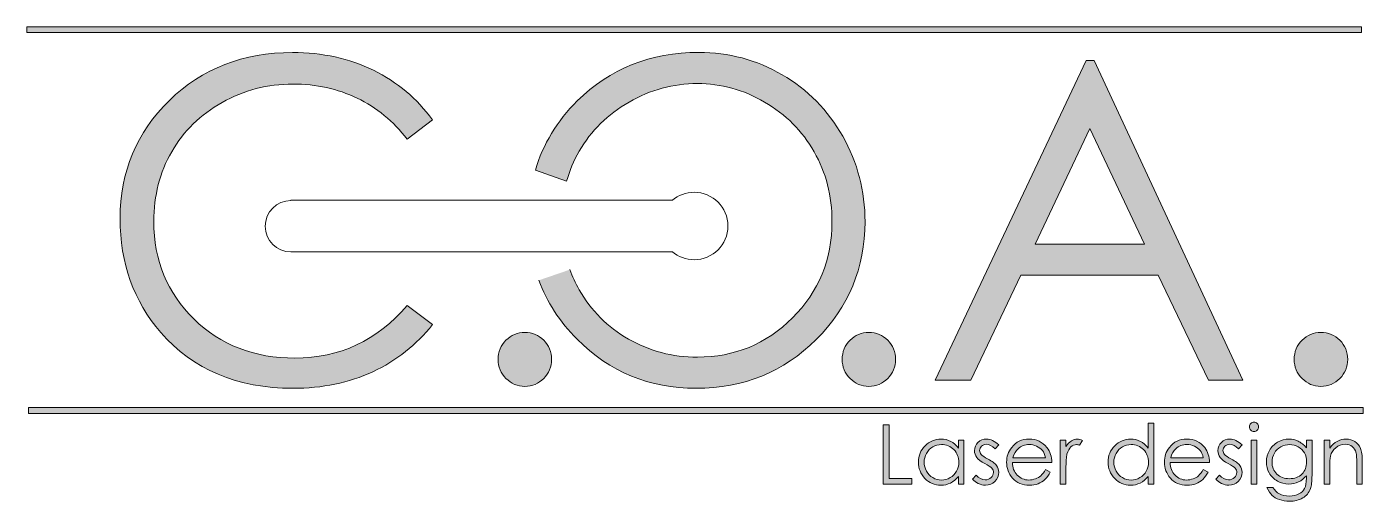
# Model space of a CAD drawing. Header units: inches. Extents: x 2 to 125, y -56 to -13.
import ezdxf

# ---------------------------------------------------------------- set-up
doc = ezdxf.new("R2010")
doc.units = ezdxf.units.IN
doc.header["$MEASUREMENT"] = 0
doc.layers.add('Vrstva 4', color=7, linetype='Continuous')

# ---------------------------------------------------------------- blocks, each defined once
blk = doc.blocks.new('block 3')
at = {"layer": 'Vrstva 4', "true_color": 0xffffff}
h = blk.add_hatch(color=7, dxfattribs=at)
h.dxf.hatch_style = 2
edge = h.paths.add_edge_path()
edge.add_spline(control_points=[(39.77, -21.42), (39.77, -21.42), (37.45, -23.2), (37.45, -23.2), (36.18, -21.54), (34.64, -20.27), (32.85, -19.42), (31.06, -18.56), (29.09, -18.13), (26.95, -18.13), (24.61, -18.13), (22.44, -18.69), (20.44, -19.81), (18.44, -20.94), (16.89, -22.45), (15.8, -24.35), (14.7, -26.24), (14.15, -28.38), (14.15, -30.75), (14.15, -34.33), (15.38, -37.32), (17.83, -39.71), (20.29, -42.11), (23.39, -43.31), (27.13, -43.31), (31.24, -43.31), (34.68, -41.7), (37.45, -38.48), (37.45, -38.48), (39.77, -40.23), (39.77, -40.23), (38.31, -42.1), (36.48, -43.54), (34.29, -44.56), (32.1, -45.58), (29.65, -46.08), (26.95, -46.08), (21.81, -46.08), (17.76, -44.37), (14.79, -40.95), (12.3, -38.06), (11.05, -34.58), (11.05, -30.49), (11.05, -26.19), (12.56, -22.57), (15.58, -19.63), (18.59, -16.7), (22.37, -15.23), (26.91, -15.23), (29.65, -15.23), (32.13, -15.77), (34.34, -16.86), (36.55, -17.94), (38.36, -19.46), (39.77, -21.42)], knot_values=[0, 0, 0, 0, 1, 1, 1, 2, 2, 2, 3, 3, 3, 4, 4, 4, 5, 5, 5, 6, 6, 6, 7, 7, 7, 8, 8, 8, 9, 9, 9, 10, 10, 10, 11, 11, 11, 12, 12, 12, 13, 13, 13, 14, 14, 14, 15, 15, 15, 16, 16, 16, 17, 17, 17, 18, 18, 18, 18], degree=3, periodic=1)
h = blk.add_hatch(color=7, dxfattribs=at)
h.dxf.hatch_style = 2
edge = h.paths.add_edge_path()
edge.add_spline(control_points=[(48.28, -40.95), (48.96, -40.95), (49.53, -41.19), (50.01, -41.67), (50.49, -42.15), (50.73, -42.74), (50.73, -43.43), (50.73, -44.11), (50.49, -44.69), (50.01, -45.18), (49.53, -45.66), (48.96, -45.91), (48.28, -45.91), (47.6, -45.91), (47.02, -45.66), (46.54, -45.18), (46.06, -44.69), (45.82, -44.11), (45.82, -43.43), (45.82, -42.74), (46.06, -42.15), (46.54, -41.67), (47.02, -41.19), (47.6, -40.95), (48.28, -40.95)], knot_values=[0, 0, 0, 0, 1, 1, 1, 2, 2, 2, 3, 3, 3, 4, 4, 4, 5, 5, 5, 6, 6, 6, 7, 7, 7, 8, 8, 8, 8], degree=3, periodic=1)
at = {"layer": 'Vrstva 4', "lineweight": 0}
for points, knots in [([(39.77, -21.42), (39.77, -21.42), (37.45, -23.2), (37.45, -23.2), (36.18, -21.54), (34.64, -20.27), (32.85, -19.42), (31.06, -18.56), (29.09, -18.13), (26.95, -18.13), (24.61, -18.13), (22.44, -18.69), (20.44, -19.81), (18.44, -20.94), (16.89, -22.45), (15.8, -24.35), (14.7, -26.24), (14.15, -28.38), (14.15, -30.75), (14.15, -34.33), (15.38, -37.32), (17.83, -39.71), (20.29, -42.11), (23.39, -43.31), (27.13, -43.31), (31.24, -43.31), (34.68, -41.7), (37.45, -38.48), (37.45, -38.48), (39.77, -40.23), (39.77, -40.23), (38.31, -42.1), (36.48, -43.54), (34.29, -44.56), (32.1, -45.58), (29.65, -46.08), (26.95, -46.08), (21.81, -46.08), (17.76, -44.37), (14.79, -40.95), (12.3, -38.06), (11.05, -34.58), (11.05, -30.49), (11.05, -26.19), (12.56, -22.57), (15.58, -19.63), (18.59, -16.7), (22.37, -15.23), (26.91, -15.23), (29.65, -15.23), (32.13, -15.77), (34.34, -16.86), (36.55, -17.94), (38.36, -19.46), (39.77, -21.42)], [0, 0, 0, 0, 1, 1, 1, 2, 2, 2, 3, 3, 3, 4, 4, 4, 5, 5, 5, 6, 6, 6, 7, 7, 7, 8, 8, 8, 9, 9, 9, 10, 10, 10, 11, 11, 11, 12, 12, 12, 13, 13, 13, 14, 14, 14, 15, 15, 15, 16, 16, 16, 17, 17, 17, 18, 18, 18, 18]), ([(48.28, -40.95), (48.96, -40.95), (49.53, -41.19), (50.01, -41.67), (50.49, -42.15), (50.73, -42.74), (50.73, -43.43), (50.73, -44.11), (50.49, -44.69), (50.01, -45.18), (49.53, -45.66), (48.96, -45.91), (48.28, -45.91), (47.6, -45.91), (47.02, -45.66), (46.54, -45.18), (46.06, -44.69), (45.82, -44.11), (45.82, -43.43), (45.82, -42.74), (46.06, -42.15), (46.54, -41.67), (47.02, -41.19), (47.6, -40.95), (48.28, -40.95)], [0, 0, 0, 0, 1, 1, 1, 2, 2, 2, 3, 3, 3, 4, 4, 4, 5, 5, 5, 6, 6, 6, 7, 7, 7, 8, 8, 8, 8])]:
    blk.add_open_spline(points, degree=3, knots=knots, dxfattribs=at)
blk = doc.blocks.new('block 4')
at = {"layer": 'Vrstva 4', "true_color": 0xffffff}
h = blk.add_hatch(color=7, dxfattribs=at)
h.dxf.hatch_style = 2
h.paths.add_polyline_path([(100.62, -15.97), (114.32, -45.35), (111.15, -45.35), (106.53, -35.68), (93.88, -35.68), (89.3, -45.35), (86.02, -45.35), (99.9, -15.97)])
h.paths.add_polyline_path([(100.25, -22.21), (95.22, -32.84), (105.26, -32.84)])
h = blk.add_hatch(color=7, dxfattribs=at)
h.dxf.hatch_style = 2
edge = h.paths.add_edge_path()
edge.add_spline(control_points=[(79.91, -40.95), (80.59, -40.95), (81.17, -41.19), (81.65, -41.67), (82.13, -42.15), (82.37, -42.74), (82.37, -43.43), (82.37, -44.11), (82.13, -44.69), (81.65, -45.18), (81.17, -45.66), (80.59, -45.91), (79.91, -45.91), (79.23, -45.91), (78.66, -45.66), (78.18, -45.18), (77.7, -44.69), (77.46, -44.11), (77.46, -43.43), (77.46, -42.74), (77.7, -42.15), (78.18, -41.67), (78.66, -41.19), (79.23, -40.95), (79.91, -40.95)], knot_values=[0, 0, 0, 0, 1, 1, 1, 2, 2, 2, 3, 3, 3, 4, 4, 4, 5, 5, 5, 6, 6, 6, 7, 7, 7, 8, 8, 8, 8], degree=3, periodic=1)
h = blk.add_hatch(color=7, dxfattribs=at)
h.dxf.hatch_style = 2
edge = h.paths.add_edge_path()
edge.add_spline(control_points=[(121.49, -40.95), (122.17, -40.95), (122.75, -41.19), (123.23, -41.67), (123.71, -42.15), (123.95, -42.74), (123.95, -43.43), (123.95, -44.11), (123.71, -44.69), (123.23, -45.18), (122.75, -45.66), (122.17, -45.91), (121.49, -45.91), (120.81, -45.91), (120.23, -45.66), (119.75, -45.18), (119.27, -44.69), (119.03, -44.11), (119.03, -43.43), (119.03, -42.74), (119.27, -42.15), (119.75, -41.67), (120.23, -41.19), (120.81, -40.95), (121.49, -40.95)], knot_values=[0, 0, 0, 0, 1, 1, 1, 2, 2, 2, 3, 3, 3, 4, 4, 4, 5, 5, 5, 6, 6, 6, 7, 7, 7, 8, 8, 8, 8], degree=3, periodic=1)
at = {"layer": 'Vrstva 4', "lineweight": 0}
for points in [[(100.62, -15.97), (114.32, -45.35), (111.15, -45.35), (106.53, -35.68), (93.88, -35.68), (89.3, -45.35), (86.02, -45.35), (99.9, -15.97), (100.62, -15.97)], [(100.25, -22.21), (95.22, -32.84), (105.26, -32.84), (100.25, -22.21)]]:
    blk.add_lwpolyline(points, dxfattribs=at)
for points in [[(79.91, -40.95), (80.59, -40.95), (81.17, -41.19), (81.65, -41.67), (82.13, -42.15), (82.37, -42.74), (82.37, -43.43), (82.37, -44.11), (82.13, -44.69), (81.65, -45.18), (81.17, -45.66), (80.59, -45.91), (79.91, -45.91), (79.23, -45.91), (78.66, -45.66), (78.18, -45.18), (77.7, -44.69), (77.46, -44.11), (77.46, -43.43), (77.46, -42.74), (77.7, -42.15), (78.18, -41.67), (78.66, -41.19), (79.23, -40.95), (79.91, -40.95)], [(121.49, -40.95), (122.17, -40.95), (122.75, -41.19), (123.23, -41.67), (123.71, -42.15), (123.95, -42.74), (123.95, -43.43), (123.95, -44.11), (123.71, -44.69), (123.23, -45.18), (122.75, -45.66), (122.17, -45.91), (121.49, -45.91), (120.81, -45.91), (120.23, -45.66), (119.75, -45.18), (119.27, -44.69), (119.03, -44.11), (119.03, -43.43), (119.03, -42.74), (119.27, -42.15), (119.75, -41.67), (120.23, -41.19), (120.81, -40.95), (121.49, -40.95)]]:
    blk.add_open_spline(points, degree=3, knots=[0, 0, 0, 0, 1, 1, 1, 2, 2, 2, 3, 3, 3, 4, 4, 4, 5, 5, 5, 6, 6, 6, 7, 7, 7, 8, 8, 8, 8], dxfattribs=at)
blk = doc.blocks.new('block 5')
at = {"layer": 'Vrstva 4', "true_color": 0x727679}
h = blk.add_hatch(color=8, dxfattribs=at)
h.dxf.hatch_style = 2
edge = h.paths.add_edge_path()
edge.add_spline(control_points=[(52.42, -35.18), (52.65, -35.81), (52.93, -36.43), (53.27, -37.02), (54.36, -38.94), (55.87, -40.46), (57.81, -41.56), (59.75, -42.67), (61.86, -43.22), (64.14, -43.22), (67.56, -43.22), (70.47, -42.02), (72.89, -39.61), (75.31, -37.21), (76.52, -34.26), (76.52, -30.77), (76.52, -28.41), (75.98, -26.27), (74.88, -24.35), (73.79, -22.43), (72.27, -20.91), (70.32, -19.78), (68.38, -18.64), (66.32, -18.08), (64.14, -18.08), (61.93, -18.08), (59.84, -18.64), (57.86, -19.78), (55.89, -20.91), (54.36, -22.42), (53.27, -24.3), (52.77, -25.17), (52.38, -26.09), (52.11, -27.06), (52.11, -27.06), (49.24, -26.05), (49.24, -26.05), (49.94, -23.66), (51.23, -21.53), (53.1, -19.68), (56.1, -16.71), (59.82, -15.22), (64.27, -15.22), (67.02, -15.22), (69.57, -15.9), (71.93, -17.27), (74.28, -18.63), (76.15, -20.52), (77.51, -22.93), (78.88, -25.34), (79.56, -27.96), (79.56, -30.78), (79.56, -35.01), (78.06, -38.62), (75.06, -41.6), (72.07, -44.58), (68.39, -46.08), (64.03, -46.08), (59.73, -46.08), (56.08, -44.58), (53.09, -41.58), (51.48, -39.96), (50.3, -38.16), (49.56, -36.16)], knot_values=[0, 0, 0, 0, 1, 1, 1, 2, 2, 2, 3, 3, 3, 4, 4, 4, 5, 5, 5, 6, 6, 6, 7, 7, 7, 8, 8, 8, 9, 9, 9, 10, 10, 10, 11, 11, 11, 12, 12, 12, 13, 13, 13, 14, 14, 14, 15, 15, 15, 16, 16, 16, 17, 17, 17, 18, 18, 18, 19, 19, 19, 20, 20, 20, 21, 21, 21, 21], degree=3, periodic=0)
edge.add_line((49.56, -36.16), (52.42, -35.18))
at = {"layer": 'Vrstva 4', "lineweight": 0}
blk.add_open_spline([(52.42, -35.18), (52.65, -35.81), (52.93, -36.43), (53.27, -37.02), (54.36, -38.94), (55.87, -40.46), (57.81, -41.56), (59.75, -42.67), (61.86, -43.22), (64.14, -43.22), (67.56, -43.22), (70.47, -42.02), (72.89, -39.61), (75.31, -37.21), (76.52, -34.26), (76.52, -30.77), (76.52, -28.41), (75.98, -26.27), (74.88, -24.35), (73.79, -22.43), (72.27, -20.91), (70.32, -19.78), (68.38, -18.64), (66.32, -18.08), (64.14, -18.08), (61.93, -18.08), (59.84, -18.64), (57.86, -19.78), (55.89, -20.91), (54.36, -22.42), (53.27, -24.3), (52.77, -25.17), (52.38, -26.09), (52.11, -27.06), (52.11, -27.06), (49.24, -26.05), (49.24, -26.05), (49.94, -23.66), (51.23, -21.53), (53.1, -19.68), (56.1, -16.71), (59.82, -15.22), (64.27, -15.22), (67.02, -15.22), (69.57, -15.9), (71.93, -17.27), (74.28, -18.63), (76.15, -20.52), (77.51, -22.93), (78.88, -25.34), (79.56, -27.96), (79.56, -30.78), (79.56, -35.01), (78.06, -38.62), (75.06, -41.6), (72.07, -44.58), (68.39, -46.08), (64.03, -46.08), (59.73, -46.08), (56.08, -44.58), (53.09, -41.58), (51.48, -39.96), (50.3, -38.16), (49.56, -36.16)], degree=3, knots=[0, 0, 0, 0, 1, 1, 1, 2, 2, 2, 3, 3, 3, 4, 4, 4, 5, 5, 5, 6, 6, 6, 7, 7, 7, 8, 8, 8, 9, 9, 9, 10, 10, 10, 11, 11, 11, 12, 12, 12, 13, 13, 13, 14, 14, 14, 15, 15, 15, 16, 16, 16, 17, 17, 17, 18, 18, 18, 19, 19, 19, 20, 20, 20, 21, 21, 21, 21], dxfattribs=at)
blk = doc.blocks.new('block 6')
at = {"layer": 'Vrstva 4', "true_color": 0xffffff}
h = blk.add_hatch(color=7, dxfattribs=at)
h.dxf.hatch_style = 2
h.paths.add_polyline_path([(81.23, -49.43), (81.77, -49.43), (81.77, -54.36), (83.87, -54.36), (83.87, -54.88), (81.23, -54.88)])
h = blk.add_hatch(color=7, dxfattribs=at)
h.dxf.hatch_style = 2
edge = h.paths.add_edge_path()
edge.add_spline(control_points=[(106.11, -49.3), (106.11, -49.3), (106.11, -54.88), (106.11, -54.88), (106.11, -54.88), (105.6, -54.88), (105.6, -54.88), (105.6, -54.88), (105.6, -54.19), (105.6, -54.19), (105.38, -54.45), (105.14, -54.65), (104.87, -54.79), (104.59, -54.92), (104.3, -54.99), (103.98, -54.99), (103.41, -54.99), (102.92, -54.78), (102.52, -54.37), (102.11, -53.95), (101.91, -53.45), (101.91, -52.86), (101.91, -52.28), (102.12, -51.78), (102.52, -51.37), (102.93, -50.96), (103.42, -50.75), (103.99, -50.75), (104.32, -50.75), (104.62, -50.82), (104.89, -50.96), (105.16, -51.1), (105.39, -51.31), (105.6, -51.59), (105.6, -51.59), (105.6, -49.3), (105.6, -49.3), (105.6, -49.3), (106.11, -49.3), (106.11, -49.3)], knot_values=[0, 0, 0, 0, 1, 1, 1, 2, 2, 2, 3, 3, 3, 4, 4, 4, 5, 5, 5, 6, 6, 6, 7, 7, 7, 8, 8, 8, 9, 9, 9, 10, 10, 10, 11, 11, 11, 12, 12, 12, 13, 13, 13, 13], degree=3, periodic=1)
edge = h.paths.add_edge_path()
edge.add_spline(control_points=[(104.04, -51.25), (103.75, -51.25), (103.48, -51.32), (103.24, -51.46), (102.99, -51.6), (102.8, -51.8), (102.65, -52.06), (102.51, -52.32), (102.44, -52.59), (102.44, -52.87), (102.44, -53.16), (102.51, -53.43), (102.66, -53.69), (102.8, -53.95), (103, -54.15), (103.24, -54.29), (103.49, -54.44), (103.75, -54.51), (104.03, -54.51), (104.32, -54.51), (104.58, -54.44), (104.84, -54.29), (105.09, -54.15), (105.29, -53.96), (105.42, -53.71), (105.56, -53.47), (105.63, -53.19), (105.63, -52.89), (105.63, -52.42), (105.48, -52.03), (105.17, -51.72), (104.86, -51.41), (104.48, -51.25), (104.04, -51.25)], knot_values=[0, 0, 0, 0, 1, 1, 1, 2, 2, 2, 3, 3, 3, 4, 4, 4, 5, 5, 5, 6, 6, 6, 7, 7, 7, 8, 8, 8, 9, 9, 9, 10, 10, 10, 11, 11, 11, 11], degree=3, periodic=1)
h = blk.add_hatch(color=7, dxfattribs=at)
h.dxf.hatch_style = 2
edge = h.paths.add_edge_path()
edge.add_spline(control_points=[(115.34, -49.19), (115.45, -49.19), (115.55, -49.24), (115.64, -49.32), (115.72, -49.4), (115.76, -49.5), (115.76, -49.62), (115.76, -49.74), (115.72, -49.84), (115.64, -49.92), (115.55, -50.01), (115.45, -50.05), (115.34, -50.05), (115.22, -50.05), (115.12, -50.01), (115.04, -49.92), (114.95, -49.84), (114.91, -49.74), (114.91, -49.62), (114.91, -49.5), (114.95, -49.4), (115.04, -49.32), (115.12, -49.24), (115.22, -49.19), (115.34, -49.19)], knot_values=[0, 0, 0, 0, 1, 1, 1, 2, 2, 2, 3, 3, 3, 4, 4, 4, 5, 5, 5, 6, 6, 6, 7, 7, 7, 8, 8, 8, 8], degree=3, periodic=1)
h.paths.add_polyline_path([(115.08, -50.85), (115.6, -50.85), (115.6, -54.88), (115.08, -54.88)])
h = blk.add_hatch(color=7, dxfattribs=at)
h.dxf.hatch_style = 2
edge = h.paths.add_edge_path()
edge.add_spline(control_points=[(88.66, -50.85), (88.66, -50.85), (88.66, -54.88), (88.66, -54.88), (88.66, -54.88), (88.15, -54.88), (88.15, -54.88), (88.15, -54.88), (88.15, -54.19), (88.15, -54.19), (87.94, -54.45), (87.69, -54.65), (87.42, -54.79), (87.15, -54.92), (86.86, -54.99), (86.53, -54.99), (85.96, -54.99), (85.48, -54.78), (85.07, -54.37), (84.67, -53.95), (84.47, -53.45), (84.47, -52.86), (84.47, -52.28), (84.67, -51.78), (85.08, -51.37), (85.49, -50.96), (85.98, -50.75), (86.55, -50.75), (86.88, -50.75), (87.18, -50.82), (87.45, -50.96), (87.71, -51.1), (87.95, -51.31), (88.15, -51.59), (88.15, -51.59), (88.15, -50.85), (88.15, -50.85), (88.15, -50.85), (88.66, -50.85), (88.66, -50.85)], knot_values=[0, 0, 0, 0, 1, 1, 1, 2, 2, 2, 3, 3, 3, 4, 4, 4, 5, 5, 5, 6, 6, 6, 7, 7, 7, 8, 8, 8, 9, 9, 9, 10, 10, 10, 11, 11, 11, 12, 12, 12, 13, 13, 13, 13], degree=3, periodic=1)
edge = h.paths.add_edge_path()
edge.add_spline(control_points=[(86.59, -51.25), (86.3, -51.25), (86.04, -51.32), (85.79, -51.46), (85.55, -51.6), (85.35, -51.8), (85.21, -52.06), (85.07, -52.32), (84.99, -52.59), (84.99, -52.87), (84.99, -53.16), (85.07, -53.43), (85.21, -53.69), (85.36, -53.95), (85.55, -54.15), (85.8, -54.29), (86.04, -54.44), (86.31, -54.51), (86.59, -54.51), (86.87, -54.51), (87.14, -54.44), (87.39, -54.29), (87.65, -54.15), (87.84, -53.96), (87.98, -53.71), (88.12, -53.47), (88.19, -53.19), (88.19, -52.89), (88.19, -52.42), (88.03, -52.03), (87.73, -51.72), (87.42, -51.41), (87.04, -51.25), (86.59, -51.25)], knot_values=[0, 0, 0, 0, 1, 1, 1, 2, 2, 2, 3, 3, 3, 4, 4, 4, 5, 5, 5, 6, 6, 6, 7, 7, 7, 8, 8, 8, 9, 9, 9, 10, 10, 10, 11, 11, 11, 11], degree=3, periodic=1)
h = blk.add_hatch(color=7, dxfattribs=at)
h.dxf.hatch_style = 2
edge = h.paths.add_edge_path()
edge.add_spline(control_points=[(91.86, -51.29), (91.86, -51.29), (91.52, -51.64), (91.52, -51.64), (91.25, -51.37), (90.97, -51.23), (90.71, -51.23), (90.54, -51.23), (90.4, -51.29), (90.28, -51.4), (90.16, -51.51), (90.1, -51.64), (90.1, -51.79), (90.1, -51.92), (90.15, -52.05), (90.25, -52.16), (90.34, -52.29), (90.55, -52.43), (90.87, -52.59), (91.25, -52.79), (91.52, -52.98), (91.66, -53.17), (91.79, -53.36), (91.86, -53.57), (91.86, -53.8), (91.86, -54.13), (91.74, -54.41), (91.51, -54.64), (91.28, -54.87), (90.99, -54.99), (90.64, -54.99), (90.41, -54.99), (90.19, -54.94), (89.97, -54.83), (89.76, -54.73), (89.59, -54.59), (89.45, -54.42), (89.45, -54.42), (89.78, -54.05), (89.78, -54.05), (90.04, -54.34), (90.32, -54.49), (90.62, -54.49), (90.83, -54.49), (91, -54.43), (91.15, -54.29), (91.29, -54.16), (91.37, -54), (91.37, -53.82), (91.37, -53.68), (91.32, -53.54), (91.22, -53.43), (91.13, -53.31), (90.91, -53.17), (90.57, -53), (90.21, -52.81), (89.96, -52.62), (89.83, -52.44), (89.7, -52.26), (89.63, -52.05), (89.63, -51.82), (89.63, -51.51), (89.74, -51.26), (89.94, -51.05), (90.15, -50.85), (90.42, -50.75), (90.74, -50.75), (91.11, -50.75), (91.48, -50.93), (91.86, -51.29)], knot_values=[0, 0, 0, 0, 1, 1, 1, 2, 2, 2, 3, 3, 3, 4, 4, 4, 5, 5, 5, 6, 6, 6, 7, 7, 7, 8, 8, 8, 9, 9, 9, 10, 10, 10, 11, 11, 11, 12, 12, 12, 13, 13, 13, 14, 14, 14, 15, 15, 15, 16, 16, 16, 17, 17, 17, 18, 18, 18, 19, 19, 19, 20, 20, 20, 21, 21, 21, 22, 22, 22, 23, 23, 23, 23], degree=3, periodic=1)
h = blk.add_hatch(color=7, dxfattribs=at)
h.dxf.hatch_style = 2
edge = h.paths.add_edge_path()
edge.add_spline(control_points=[(96.17, -53.55), (96.17, -53.55), (96.6, -53.78), (96.6, -53.78), (96.46, -54.06), (96.3, -54.28), (96.11, -54.46), (95.92, -54.63), (95.71, -54.76), (95.47, -54.85), (95.24, -54.94), (94.97, -54.99), (94.68, -54.99), (94.02, -54.99), (93.51, -54.77), (93.13, -54.34), (92.76, -53.91), (92.58, -53.42), (92.58, -52.88), (92.58, -52.37), (92.74, -51.91), (93.05, -51.51), (93.45, -51), (93.98, -50.75), (94.65, -50.75), (95.33, -50.75), (95.88, -51.01), (96.29, -51.53), (96.58, -51.9), (96.73, -52.36), (96.74, -52.91), (96.74, -52.91), (93.11, -52.91), (93.11, -52.91), (93.12, -53.38), (93.27, -53.76), (93.56, -54.06), (93.85, -54.36), (94.21, -54.51), (94.63, -54.51), (94.84, -54.51), (95.04, -54.47), (95.23, -54.4), (95.43, -54.33), (95.59, -54.24), (95.73, -54.12), (95.86, -54), (96.01, -53.81), (96.17, -53.55)], knot_values=[0, 0, 0, 0, 1, 1, 1, 2, 2, 2, 3, 3, 3, 4, 4, 4, 5, 5, 5, 6, 6, 6, 7, 7, 7, 8, 8, 8, 9, 9, 9, 10, 10, 10, 11, 11, 11, 12, 12, 12, 13, 13, 13, 14, 14, 14, 15, 15, 15, 16, 16, 16, 16], degree=3, periodic=1)
edge = h.paths.add_edge_path()
edge.add_spline(control_points=[(96.17, -52.46), (96.1, -52.18), (96, -51.96), (95.87, -51.8), (95.73, -51.63), (95.56, -51.5), (95.34, -51.4), (95.12, -51.3), (94.89, -51.25), (94.65, -51.25), (94.26, -51.25), (93.92, -51.37), (93.63, -51.63), (93.43, -51.81), (93.27, -52.09), (93.16, -52.46), (93.16, -52.46), (96.17, -52.46), (96.17, -52.46)], knot_values=[0, 0, 0, 0, 1, 1, 1, 2, 2, 2, 3, 3, 3, 4, 4, 4, 5, 5, 5, 6, 6, 6, 6], degree=3, periodic=1)
h = blk.add_hatch(color=7, dxfattribs=at)
h.dxf.hatch_style = 2
edge = h.paths.add_edge_path()
edge.add_spline(control_points=[(97.51, -50.85), (97.51, -50.85), (98.04, -50.85), (98.04, -50.85), (98.04, -50.85), (98.04, -51.44), (98.04, -51.44), (98.2, -51.21), (98.36, -51.04), (98.54, -50.92), (98.71, -50.81), (98.9, -50.75), (99.09, -50.75), (99.23, -50.75), (99.38, -50.79), (99.55, -50.89), (99.55, -50.89), (99.28, -51.32), (99.28, -51.32), (99.17, -51.28), (99.08, -51.25), (99, -51.25), (98.83, -51.25), (98.66, -51.32), (98.5, -51.47), (98.34, -51.61), (98.22, -51.83), (98.13, -52.13), (98.07, -52.36), (98.04, -52.82), (98.04, -53.52), (98.04, -53.52), (98.04, -54.88), (98.04, -54.88), (98.04, -54.88), (97.51, -54.88), (97.51, -54.88), (97.51, -54.88), (97.51, -50.85), (97.51, -50.85)], knot_values=[0, 0, 0, 0, 1, 1, 1, 2, 2, 2, 3, 3, 3, 4, 4, 4, 5, 5, 5, 6, 6, 6, 7, 7, 7, 8, 8, 8, 9, 9, 9, 10, 10, 10, 11, 11, 11, 12, 12, 12, 13, 13, 13, 13], degree=3, periodic=1)
h = blk.add_hatch(color=7, dxfattribs=at)
h.dxf.hatch_style = 2
edge = h.paths.add_edge_path()
edge.add_spline(control_points=[(110.67, -53.55), (110.67, -53.55), (111.11, -53.78), (111.11, -53.78), (110.97, -54.06), (110.8, -54.28), (110.62, -54.46), (110.43, -54.63), (110.22, -54.76), (109.98, -54.85), (109.75, -54.94), (109.48, -54.99), (109.18, -54.99), (108.53, -54.99), (108.01, -54.77), (107.64, -54.34), (107.27, -53.91), (107.09, -53.42), (107.09, -52.88), (107.09, -52.37), (107.24, -51.91), (107.56, -51.51), (107.95, -51), (108.49, -50.75), (109.15, -50.75), (109.84, -50.75), (110.39, -51.01), (110.8, -51.53), (111.09, -51.9), (111.24, -52.36), (111.25, -52.91), (111.25, -52.91), (107.62, -52.91), (107.62, -52.91), (107.63, -53.38), (107.78, -53.76), (108.07, -54.06), (108.36, -54.36), (108.71, -54.51), (109.14, -54.51), (109.34, -54.51), (109.54, -54.47), (109.74, -54.4), (109.93, -54.33), (110.1, -54.24), (110.23, -54.12), (110.37, -54), (110.52, -53.81), (110.67, -53.55)], knot_values=[0, 0, 0, 0, 1, 1, 1, 2, 2, 2, 3, 3, 3, 4, 4, 4, 5, 5, 5, 6, 6, 6, 7, 7, 7, 8, 8, 8, 9, 9, 9, 10, 10, 10, 11, 11, 11, 12, 12, 12, 13, 13, 13, 14, 14, 14, 15, 15, 15, 16, 16, 16, 16], degree=3, periodic=1)
edge = h.paths.add_edge_path()
edge.add_spline(control_points=[(110.67, -52.46), (110.61, -52.18), (110.5, -51.96), (110.37, -51.8), (110.24, -51.63), (110.07, -51.5), (109.85, -51.4), (109.63, -51.3), (109.4, -51.25), (109.16, -51.25), (108.77, -51.25), (108.43, -51.37), (108.14, -51.63), (107.93, -51.81), (107.78, -52.09), (107.67, -52.46), (107.67, -52.46), (110.67, -52.46), (110.67, -52.46)], knot_values=[0, 0, 0, 0, 1, 1, 1, 2, 2, 2, 3, 3, 3, 4, 4, 4, 5, 5, 5, 6, 6, 6, 6], degree=3, periodic=1)
h = blk.add_hatch(color=7, dxfattribs=at)
h.dxf.hatch_style = 2
edge = h.paths.add_edge_path()
edge.add_spline(control_points=[(114.24, -51.29), (114.24, -51.29), (113.9, -51.64), (113.9, -51.64), (113.63, -51.37), (113.36, -51.23), (113.09, -51.23), (112.92, -51.23), (112.78, -51.29), (112.66, -51.4), (112.54, -51.51), (112.48, -51.64), (112.48, -51.79), (112.48, -51.92), (112.53, -52.05), (112.63, -52.16), (112.73, -52.29), (112.93, -52.43), (113.25, -52.59), (113.64, -52.79), (113.9, -52.98), (114.04, -53.17), (114.17, -53.36), (114.24, -53.57), (114.24, -53.8), (114.24, -54.13), (114.12, -54.41), (113.89, -54.64), (113.66, -54.87), (113.37, -54.99), (113.02, -54.99), (112.79, -54.99), (112.57, -54.94), (112.35, -54.83), (112.14, -54.73), (111.97, -54.59), (111.83, -54.42), (111.83, -54.42), (112.16, -54.05), (112.16, -54.05), (112.42, -54.34), (112.7, -54.49), (113, -54.49), (113.21, -54.49), (113.38, -54.43), (113.53, -54.29), (113.68, -54.16), (113.75, -54), (113.75, -53.82), (113.75, -53.68), (113.7, -53.54), (113.6, -53.43), (113.51, -53.31), (113.29, -53.17), (112.95, -53), (112.59, -52.81), (112.34, -52.62), (112.21, -52.44), (112.08, -52.26), (112.01, -52.05), (112.01, -51.82), (112.01, -51.51), (112.12, -51.26), (112.33, -51.05), (112.53, -50.85), (112.8, -50.75), (113.12, -50.75), (113.49, -50.75), (113.86, -50.93), (114.24, -51.29)], knot_values=[0, 0, 0, 0, 1, 1, 1, 2, 2, 2, 3, 3, 3, 4, 4, 4, 5, 5, 5, 6, 6, 6, 7, 7, 7, 8, 8, 8, 9, 9, 9, 10, 10, 10, 11, 11, 11, 12, 12, 12, 13, 13, 13, 14, 14, 14, 15, 15, 15, 16, 16, 16, 17, 17, 17, 18, 18, 18, 19, 19, 19, 20, 20, 20, 21, 21, 21, 22, 22, 22, 23, 23, 23, 23], degree=3, periodic=1)
h = blk.add_hatch(color=7, dxfattribs=at)
h.dxf.hatch_style = 2
edge = h.paths.add_edge_path()
edge.add_spline(control_points=[(120.15, -50.85), (120.15, -50.85), (120.67, -50.85), (120.67, -50.85), (120.67, -50.85), (120.67, -54.06), (120.67, -54.06), (120.67, -54.63), (120.62, -55.04), (120.52, -55.3), (120.38, -55.68), (120.15, -55.96), (119.81, -56.16), (119.48, -56.36), (119.07, -56.46), (118.6, -56.46), (118.25, -56.46), (117.94, -56.41), (117.67, -56.31), (117.39, -56.22), (117.17, -56.08), (117, -55.92), (116.82, -55.76), (116.67, -55.51), (116.52, -55.2), (116.52, -55.2), (117.08, -55.2), (117.08, -55.2), (117.24, -55.46), (117.43, -55.66), (117.67, -55.79), (117.92, -55.92), (118.22, -55.98), (118.58, -55.98), (118.93, -55.98), (119.23, -55.92), (119.47, -55.79), (119.71, -55.65), (119.89, -55.49), (119.99, -55.29), (120.1, -55.09), (120.15, -54.77), (120.15, -54.32), (120.15, -54.32), (120.15, -54.12), (120.15, -54.12), (119.95, -54.36), (119.71, -54.55), (119.43, -54.68), (119.15, -54.82), (118.85, -54.88), (118.54, -54.88), (118.17, -54.88), (117.82, -54.79), (117.49, -54.61), (117.16, -54.42), (116.91, -54.18), (116.73, -53.86), (116.56, -53.55), (116.47, -53.21), (116.47, -52.84), (116.47, -52.47), (116.56, -52.12), (116.75, -51.8), (116.93, -51.47), (117.19, -51.22), (117.51, -51.03), (117.84, -50.84), (118.19, -50.75), (118.55, -50.75), (118.85, -50.75), (119.13, -50.81), (119.39, -50.94), (119.66, -51.06), (119.91, -51.27), (120.15, -51.55), (120.15, -51.55), (120.15, -50.85), (120.15, -50.85)], knot_values=[0, 0, 0, 0, 1, 1, 1, 2, 2, 2, 3, 3, 3, 4, 4, 4, 5, 5, 5, 6, 6, 6, 7, 7, 7, 8, 8, 8, 9, 9, 9, 10, 10, 10, 11, 11, 11, 12, 12, 12, 13, 13, 13, 14, 14, 14, 15, 15, 15, 16, 16, 16, 17, 17, 17, 18, 18, 18, 19, 19, 19, 20, 20, 20, 21, 21, 21, 22, 22, 22, 23, 23, 23, 24, 24, 24, 25, 25, 25, 26, 26, 26, 26], degree=3, periodic=1)
edge = h.paths.add_edge_path()
edge.add_spline(control_points=[(118.62, -51.25), (118.33, -51.25), (118.05, -51.32), (117.8, -51.46), (117.55, -51.6), (117.35, -51.8), (117.21, -52.05), (117.06, -52.3), (116.99, -52.57), (116.99, -52.86), (116.99, -53.31), (117.14, -53.67), (117.44, -53.96), (117.73, -54.25), (118.12, -54.39), (118.59, -54.39), (119.07, -54.39), (119.45, -54.25), (119.74, -53.96), (120.03, -53.68), (120.17, -53.3), (120.17, -52.83), (120.17, -52.53), (120.11, -52.26), (119.97, -52.02), (119.84, -51.78), (119.65, -51.59), (119.41, -51.46), (119.16, -51.32), (118.9, -51.25), (118.62, -51.25)], knot_values=[0, 0, 0, 0, 1, 1, 1, 2, 2, 2, 3, 3, 3, 4, 4, 4, 5, 5, 5, 6, 6, 6, 7, 7, 7, 8, 8, 8, 9, 9, 9, 10, 10, 10, 10], degree=3, periodic=1)
h = blk.add_hatch(color=7, dxfattribs=at)
h.dxf.hatch_style = 2
edge = h.paths.add_edge_path()
edge.add_spline(control_points=[(121.78, -50.85), (121.78, -50.85), (122.3, -50.85), (122.3, -50.85), (122.3, -50.85), (122.3, -51.58), (122.3, -51.58), (122.5, -51.3), (122.73, -51.09), (122.99, -50.96), (123.24, -50.82), (123.51, -50.75), (123.81, -50.75), (124.11, -50.75), (124.38, -50.83), (124.61, -50.98), (124.84, -51.13), (125.02, -51.34), (125.13, -51.6), (125.24, -51.86), (125.29, -52.26), (125.29, -52.81), (125.29, -52.81), (125.29, -54.88), (125.29, -54.88), (125.29, -54.88), (124.78, -54.88), (124.78, -54.88), (124.78, -54.88), (124.78, -52.96), (124.78, -52.96), (124.78, -52.5), (124.76, -52.19), (124.72, -52.03), (124.66, -51.76), (124.54, -51.56), (124.37, -51.43), (124.2, -51.29), (123.98, -51.23), (123.71, -51.23), (123.39, -51.23), (123.11, -51.33), (122.86, -51.54), (122.61, -51.75), (122.45, -52), (122.37, -52.31), (122.32, -52.51), (122.3, -52.87), (122.3, -53.41), (122.3, -53.41), (122.3, -54.88), (122.3, -54.88), (122.3, -54.88), (121.78, -54.88), (121.78, -54.88), (121.78, -54.88), (121.78, -50.85), (121.78, -50.85)], knot_values=[0, 0, 0, 0, 1, 1, 1, 2, 2, 2, 3, 3, 3, 4, 4, 4, 5, 5, 5, 6, 6, 6, 7, 7, 7, 8, 8, 8, 9, 9, 9, 10, 10, 10, 11, 11, 11, 12, 12, 12, 13, 13, 13, 14, 14, 14, 15, 15, 15, 16, 16, 16, 17, 17, 17, 18, 18, 18, 19, 19, 19, 19], degree=3, periodic=1)
at = {"layer": 'Vrstva 4', "lineweight": 0}
for points in [[(81.23, -49.43), (81.77, -49.43), (81.77, -54.36), (83.87, -54.36), (83.87, -54.88), (81.23, -54.88), (81.23, -49.43)], [(115.08, -50.85), (115.6, -50.85), (115.6, -54.88), (115.08, -54.88), (115.08, -50.85)]]:
    blk.add_lwpolyline(points, dxfattribs=at)
for points, knots in [([(106.11, -49.3), (106.11, -49.3), (106.11, -54.88), (106.11, -54.88), (106.11, -54.88), (105.6, -54.88), (105.6, -54.88), (105.6, -54.88), (105.6, -54.19), (105.6, -54.19), (105.38, -54.45), (105.14, -54.65), (104.87, -54.79), (104.59, -54.92), (104.3, -54.99), (103.98, -54.99), (103.41, -54.99), (102.92, -54.78), (102.52, -54.37), (102.11, -53.95), (101.91, -53.45), (101.91, -52.86), (101.91, -52.28), (102.12, -51.78), (102.52, -51.37), (102.93, -50.96), (103.42, -50.75), (103.99, -50.75), (104.32, -50.75), (104.62, -50.82), (104.89, -50.96), (105.16, -51.1), (105.39, -51.31), (105.6, -51.59), (105.6, -51.59), (105.6, -49.3), (105.6, -49.3), (105.6, -49.3), (106.11, -49.3), (106.11, -49.3)], [0, 0, 0, 0, 1, 1, 1, 2, 2, 2, 3, 3, 3, 4, 4, 4, 5, 5, 5, 6, 6, 6, 7, 7, 7, 8, 8, 8, 9, 9, 9, 10, 10, 10, 11, 11, 11, 12, 12, 12, 13, 13, 13, 13]), ([(115.34, -49.19), (115.45, -49.19), (115.55, -49.24), (115.64, -49.32), (115.72, -49.4), (115.76, -49.5), (115.76, -49.62), (115.76, -49.74), (115.72, -49.84), (115.64, -49.92), (115.55, -50.01), (115.45, -50.05), (115.34, -50.05), (115.22, -50.05), (115.12, -50.01), (115.04, -49.92), (114.95, -49.84), (114.91, -49.74), (114.91, -49.62), (114.91, -49.5), (114.95, -49.4), (115.04, -49.32), (115.12, -49.24), (115.22, -49.19), (115.34, -49.19)], [0, 0, 0, 0, 1, 1, 1, 2, 2, 2, 3, 3, 3, 4, 4, 4, 5, 5, 5, 6, 6, 6, 7, 7, 7, 8, 8, 8, 8]), ([(88.66, -50.85), (88.66, -50.85), (88.66, -54.88), (88.66, -54.88), (88.66, -54.88), (88.15, -54.88), (88.15, -54.88), (88.15, -54.88), (88.15, -54.19), (88.15, -54.19), (87.94, -54.45), (87.69, -54.65), (87.42, -54.79), (87.15, -54.92), (86.86, -54.99), (86.53, -54.99), (85.96, -54.99), (85.48, -54.78), (85.07, -54.37), (84.67, -53.95), (84.47, -53.45), (84.47, -52.86), (84.47, -52.28), (84.67, -51.78), (85.08, -51.37), (85.49, -50.96), (85.98, -50.75), (86.55, -50.75), (86.88, -50.75), (87.18, -50.82), (87.45, -50.96), (87.71, -51.1), (87.95, -51.31), (88.15, -51.59), (88.15, -51.59), (88.15, -50.85), (88.15, -50.85), (88.15, -50.85), (88.66, -50.85), (88.66, -50.85)], [0, 0, 0, 0, 1, 1, 1, 2, 2, 2, 3, 3, 3, 4, 4, 4, 5, 5, 5, 6, 6, 6, 7, 7, 7, 8, 8, 8, 9, 9, 9, 10, 10, 10, 11, 11, 11, 12, 12, 12, 13, 13, 13, 13]), ([(86.59, -51.25), (86.3, -51.25), (86.04, -51.32), (85.79, -51.46), (85.55, -51.6), (85.35, -51.8), (85.21, -52.06), (85.07, -52.32), (84.99, -52.59), (84.99, -52.87), (84.99, -53.16), (85.07, -53.43), (85.21, -53.69), (85.36, -53.95), (85.55, -54.15), (85.8, -54.29), (86.04, -54.44), (86.31, -54.51), (86.59, -54.51), (86.87, -54.51), (87.14, -54.44), (87.39, -54.29), (87.65, -54.15), (87.84, -53.96), (87.98, -53.71), (88.12, -53.47), (88.19, -53.19), (88.19, -52.89), (88.19, -52.42), (88.03, -52.03), (87.73, -51.72), (87.42, -51.41), (87.04, -51.25), (86.59, -51.25)], [0, 0, 0, 0, 1, 1, 1, 2, 2, 2, 3, 3, 3, 4, 4, 4, 5, 5, 5, 6, 6, 6, 7, 7, 7, 8, 8, 8, 9, 9, 9, 10, 10, 10, 11, 11, 11, 11]), ([(91.86, -51.29), (91.86, -51.29), (91.52, -51.64), (91.52, -51.64), (91.25, -51.37), (90.97, -51.23), (90.71, -51.23), (90.54, -51.23), (90.4, -51.29), (90.28, -51.4), (90.16, -51.51), (90.1, -51.64), (90.1, -51.79), (90.1, -51.92), (90.15, -52.05), (90.25, -52.16), (90.34, -52.29), (90.55, -52.43), (90.87, -52.59), (91.25, -52.79), (91.52, -52.98), (91.66, -53.17), (91.79, -53.36), (91.86, -53.57), (91.86, -53.8), (91.86, -54.13), (91.74, -54.41), (91.51, -54.64), (91.28, -54.87), (90.99, -54.99), (90.64, -54.99), (90.41, -54.99), (90.19, -54.94), (89.97, -54.83), (89.76, -54.73), (89.59, -54.59), (89.45, -54.42), (89.45, -54.42), (89.78, -54.05), (89.78, -54.05), (90.04, -54.34), (90.32, -54.49), (90.62, -54.49), (90.83, -54.49), (91, -54.43), (91.15, -54.29), (91.29, -54.16), (91.37, -54), (91.37, -53.82), (91.37, -53.68), (91.32, -53.54), (91.22, -53.43), (91.13, -53.31), (90.91, -53.17), (90.57, -53), (90.21, -52.81), (89.96, -52.62), (89.83, -52.44), (89.7, -52.26), (89.63, -52.05), (89.63, -51.82), (89.63, -51.51), (89.74, -51.26), (89.94, -51.05), (90.15, -50.85), (90.42, -50.75), (90.74, -50.75), (91.11, -50.75), (91.48, -50.93), (91.86, -51.29)], [0, 0, 0, 0, 1, 1, 1, 2, 2, 2, 3, 3, 3, 4, 4, 4, 5, 5, 5, 6, 6, 6, 7, 7, 7, 8, 8, 8, 9, 9, 9, 10, 10, 10, 11, 11, 11, 12, 12, 12, 13, 13, 13, 14, 14, 14, 15, 15, 15, 16, 16, 16, 17, 17, 17, 18, 18, 18, 19, 19, 19, 20, 20, 20, 21, 21, 21, 22, 22, 22, 23, 23, 23, 23]), ([(96.17, -53.55), (96.17, -53.55), (96.6, -53.78), (96.6, -53.78), (96.46, -54.06), (96.3, -54.28), (96.11, -54.46), (95.92, -54.63), (95.71, -54.76), (95.47, -54.85), (95.24, -54.94), (94.97, -54.99), (94.68, -54.99), (94.02, -54.99), (93.51, -54.77), (93.13, -54.34), (92.76, -53.91), (92.58, -53.42), (92.58, -52.88), (92.58, -52.37), (92.74, -51.91), (93.05, -51.51), (93.45, -51), (93.98, -50.75), (94.65, -50.75), (95.33, -50.75), (95.88, -51.01), (96.29, -51.53), (96.58, -51.9), (96.73, -52.36), (96.74, -52.91), (96.74, -52.91), (93.11, -52.91), (93.11, -52.91), (93.12, -53.38), (93.27, -53.76), (93.56, -54.06), (93.85, -54.36), (94.21, -54.51), (94.63, -54.51), (94.84, -54.51), (95.04, -54.47), (95.23, -54.4), (95.43, -54.33), (95.59, -54.24), (95.73, -54.12), (95.86, -54), (96.01, -53.81), (96.17, -53.55)], [0, 0, 0, 0, 1, 1, 1, 2, 2, 2, 3, 3, 3, 4, 4, 4, 5, 5, 5, 6, 6, 6, 7, 7, 7, 8, 8, 8, 9, 9, 9, 10, 10, 10, 11, 11, 11, 12, 12, 12, 13, 13, 13, 14, 14, 14, 15, 15, 15, 16, 16, 16, 16]), ([(96.17, -52.46), (96.1, -52.18), (96, -51.96), (95.87, -51.8), (95.73, -51.63), (95.56, -51.5), (95.34, -51.4), (95.12, -51.3), (94.89, -51.25), (94.65, -51.25), (94.26, -51.25), (93.92, -51.37), (93.63, -51.63), (93.43, -51.81), (93.27, -52.09), (93.16, -52.46), (93.16, -52.46), (96.17, -52.46), (96.17, -52.46)], [0, 0, 0, 0, 1, 1, 1, 2, 2, 2, 3, 3, 3, 4, 4, 4, 5, 5, 5, 6, 6, 6, 6]), ([(97.51, -50.85), (97.51, -50.85), (98.04, -50.85), (98.04, -50.85), (98.04, -50.85), (98.04, -51.44), (98.04, -51.44), (98.2, -51.21), (98.36, -51.04), (98.54, -50.92), (98.71, -50.81), (98.9, -50.75), (99.09, -50.75), (99.23, -50.75), (99.38, -50.79), (99.55, -50.89), (99.55, -50.89), (99.28, -51.32), (99.28, -51.32), (99.17, -51.28), (99.08, -51.25), (99, -51.25), (98.83, -51.25), (98.66, -51.32), (98.5, -51.47), (98.34, -51.61), (98.22, -51.83), (98.13, -52.13), (98.07, -52.36), (98.04, -52.82), (98.04, -53.52), (98.04, -53.52), (98.04, -54.88), (98.04, -54.88), (98.04, -54.88), (97.51, -54.88), (97.51, -54.88), (97.51, -54.88), (97.51, -50.85), (97.51, -50.85)], [0, 0, 0, 0, 1, 1, 1, 2, 2, 2, 3, 3, 3, 4, 4, 4, 5, 5, 5, 6, 6, 6, 7, 7, 7, 8, 8, 8, 9, 9, 9, 10, 10, 10, 11, 11, 11, 12, 12, 12, 13, 13, 13, 13]), ([(104.04, -51.25), (103.75, -51.25), (103.48, -51.32), (103.24, -51.46), (102.99, -51.6), (102.8, -51.8), (102.65, -52.06), (102.51, -52.32), (102.44, -52.59), (102.44, -52.87), (102.44, -53.16), (102.51, -53.43), (102.66, -53.69), (102.8, -53.95), (103, -54.15), (103.24, -54.29), (103.49, -54.44), (103.75, -54.51), (104.03, -54.51), (104.32, -54.51), (104.58, -54.44), (104.84, -54.29), (105.09, -54.15), (105.29, -53.96), (105.42, -53.71), (105.56, -53.47), (105.63, -53.19), (105.63, -52.89), (105.63, -52.42), (105.48, -52.03), (105.17, -51.72), (104.86, -51.41), (104.48, -51.25), (104.04, -51.25)], [0, 0, 0, 0, 1, 1, 1, 2, 2, 2, 3, 3, 3, 4, 4, 4, 5, 5, 5, 6, 6, 6, 7, 7, 7, 8, 8, 8, 9, 9, 9, 10, 10, 10, 11, 11, 11, 11]), ([(110.67, -53.55), (110.67, -53.55), (111.11, -53.78), (111.11, -53.78), (110.97, -54.06), (110.8, -54.28), (110.62, -54.46), (110.43, -54.63), (110.22, -54.76), (109.98, -54.85), (109.75, -54.94), (109.48, -54.99), (109.18, -54.99), (108.53, -54.99), (108.01, -54.77), (107.64, -54.34), (107.27, -53.91), (107.09, -53.42), (107.09, -52.88), (107.09, -52.37), (107.24, -51.91), (107.56, -51.51), (107.95, -51), (108.49, -50.75), (109.15, -50.75), (109.84, -50.75), (110.39, -51.01), (110.8, -51.53), (111.09, -51.9), (111.24, -52.36), (111.25, -52.91), (111.25, -52.91), (107.62, -52.91), (107.62, -52.91), (107.63, -53.38), (107.78, -53.76), (108.07, -54.06), (108.36, -54.36), (108.71, -54.51), (109.14, -54.51), (109.34, -54.51), (109.54, -54.47), (109.74, -54.4), (109.93, -54.33), (110.1, -54.24), (110.23, -54.12), (110.37, -54), (110.52, -53.81), (110.67, -53.55)], [0, 0, 0, 0, 1, 1, 1, 2, 2, 2, 3, 3, 3, 4, 4, 4, 5, 5, 5, 6, 6, 6, 7, 7, 7, 8, 8, 8, 9, 9, 9, 10, 10, 10, 11, 11, 11, 12, 12, 12, 13, 13, 13, 14, 14, 14, 15, 15, 15, 16, 16, 16, 16]), ([(110.67, -52.46), (110.61, -52.18), (110.5, -51.96), (110.37, -51.8), (110.24, -51.63), (110.07, -51.5), (109.85, -51.4), (109.63, -51.3), (109.4, -51.25), (109.16, -51.25), (108.77, -51.25), (108.43, -51.37), (108.14, -51.63), (107.93, -51.81), (107.78, -52.09), (107.67, -52.46), (107.67, -52.46), (110.67, -52.46), (110.67, -52.46)], [0, 0, 0, 0, 1, 1, 1, 2, 2, 2, 3, 3, 3, 4, 4, 4, 5, 5, 5, 6, 6, 6, 6]), ([(114.24, -51.29), (114.24, -51.29), (113.9, -51.64), (113.9, -51.64), (113.63, -51.37), (113.36, -51.23), (113.09, -51.23), (112.92, -51.23), (112.78, -51.29), (112.66, -51.4), (112.54, -51.51), (112.48, -51.64), (112.48, -51.79), (112.48, -51.92), (112.53, -52.05), (112.63, -52.16), (112.73, -52.29), (112.93, -52.43), (113.25, -52.59), (113.64, -52.79), (113.9, -52.98), (114.04, -53.17), (114.17, -53.36), (114.24, -53.57), (114.24, -53.8), (114.24, -54.13), (114.12, -54.41), (113.89, -54.64), (113.66, -54.87), (113.37, -54.99), (113.02, -54.99), (112.79, -54.99), (112.57, -54.94), (112.35, -54.83), (112.14, -54.73), (111.97, -54.59), (111.83, -54.42), (111.83, -54.42), (112.16, -54.05), (112.16, -54.05), (112.42, -54.34), (112.7, -54.49), (113, -54.49), (113.21, -54.49), (113.38, -54.43), (113.53, -54.29), (113.68, -54.16), (113.75, -54), (113.75, -53.82), (113.75, -53.68), (113.7, -53.54), (113.6, -53.43), (113.51, -53.31), (113.29, -53.17), (112.95, -53), (112.59, -52.81), (112.34, -52.62), (112.21, -52.44), (112.08, -52.26), (112.01, -52.05), (112.01, -51.82), (112.01, -51.51), (112.12, -51.26), (112.33, -51.05), (112.53, -50.85), (112.8, -50.75), (113.12, -50.75), (113.49, -50.75), (113.86, -50.93), (114.24, -51.29)], [0, 0, 0, 0, 1, 1, 1, 2, 2, 2, 3, 3, 3, 4, 4, 4, 5, 5, 5, 6, 6, 6, 7, 7, 7, 8, 8, 8, 9, 9, 9, 10, 10, 10, 11, 11, 11, 12, 12, 12, 13, 13, 13, 14, 14, 14, 15, 15, 15, 16, 16, 16, 17, 17, 17, 18, 18, 18, 19, 19, 19, 20, 20, 20, 21, 21, 21, 22, 22, 22, 23, 23, 23, 23]), ([(120.15, -50.85), (120.15, -50.85), (120.67, -50.85), (120.67, -50.85), (120.67, -50.85), (120.67, -54.06), (120.67, -54.06), (120.67, -54.63), (120.62, -55.04), (120.52, -55.3), (120.38, -55.68), (120.15, -55.96), (119.81, -56.16), (119.48, -56.36), (119.07, -56.46), (118.6, -56.46), (118.25, -56.46), (117.94, -56.41), (117.67, -56.31), (117.39, -56.22), (117.17, -56.08), (117, -55.92), (116.82, -55.76), (116.67, -55.51), (116.52, -55.2), (116.52, -55.2), (117.08, -55.2), (117.08, -55.2), (117.24, -55.46), (117.43, -55.66), (117.67, -55.79), (117.92, -55.92), (118.22, -55.98), (118.58, -55.98), (118.93, -55.98), (119.23, -55.92), (119.47, -55.79), (119.71, -55.65), (119.89, -55.49), (119.99, -55.29), (120.1, -55.09), (120.15, -54.77), (120.15, -54.32), (120.15, -54.32), (120.15, -54.12), (120.15, -54.12), (119.95, -54.36), (119.71, -54.55), (119.43, -54.68), (119.15, -54.82), (118.85, -54.88), (118.54, -54.88), (118.17, -54.88), (117.82, -54.79), (117.49, -54.61), (117.16, -54.42), (116.91, -54.18), (116.73, -53.86), (116.56, -53.55), (116.47, -53.21), (116.47, -52.84), (116.47, -52.47), (116.56, -52.12), (116.75, -51.8), (116.93, -51.47), (117.19, -51.22), (117.51, -51.03), (117.84, -50.84), (118.19, -50.75), (118.55, -50.75), (118.85, -50.75), (119.13, -50.81), (119.39, -50.94), (119.66, -51.06), (119.91, -51.27), (120.15, -51.55), (120.15, -51.55), (120.15, -50.85), (120.15, -50.85)], [0, 0, 0, 0, 1, 1, 1, 2, 2, 2, 3, 3, 3, 4, 4, 4, 5, 5, 5, 6, 6, 6, 7, 7, 7, 8, 8, 8, 9, 9, 9, 10, 10, 10, 11, 11, 11, 12, 12, 12, 13, 13, 13, 14, 14, 14, 15, 15, 15, 16, 16, 16, 17, 17, 17, 18, 18, 18, 19, 19, 19, 20, 20, 20, 21, 21, 21, 22, 22, 22, 23, 23, 23, 24, 24, 24, 25, 25, 25, 26, 26, 26, 26]), ([(118.62, -51.25), (118.33, -51.25), (118.05, -51.32), (117.8, -51.46), (117.55, -51.6), (117.35, -51.8), (117.21, -52.05), (117.06, -52.3), (116.99, -52.57), (116.99, -52.86), (116.99, -53.31), (117.14, -53.67), (117.44, -53.96), (117.73, -54.25), (118.12, -54.39), (118.59, -54.39), (119.07, -54.39), (119.45, -54.25), (119.74, -53.96), (120.03, -53.68), (120.17, -53.3), (120.17, -52.83), (120.17, -52.53), (120.11, -52.26), (119.97, -52.02), (119.84, -51.78), (119.65, -51.59), (119.41, -51.46), (119.16, -51.32), (118.9, -51.25), (118.62, -51.25)], [0, 0, 0, 0, 1, 1, 1, 2, 2, 2, 3, 3, 3, 4, 4, 4, 5, 5, 5, 6, 6, 6, 7, 7, 7, 8, 8, 8, 9, 9, 9, 10, 10, 10, 10]), ([(121.78, -50.85), (121.78, -50.85), (122.3, -50.85), (122.3, -50.85), (122.3, -50.85), (122.3, -51.58), (122.3, -51.58), (122.5, -51.3), (122.73, -51.09), (122.99, -50.96), (123.24, -50.82), (123.51, -50.75), (123.81, -50.75), (124.11, -50.75), (124.38, -50.83), (124.61, -50.98), (124.84, -51.13), (125.02, -51.34), (125.13, -51.6), (125.24, -51.86), (125.29, -52.26), (125.29, -52.81), (125.29, -52.81), (125.29, -54.88), (125.29, -54.88), (125.29, -54.88), (124.78, -54.88), (124.78, -54.88), (124.78, -54.88), (124.78, -52.96), (124.78, -52.96), (124.78, -52.5), (124.76, -52.19), (124.72, -52.03), (124.66, -51.76), (124.54, -51.56), (124.37, -51.43), (124.2, -51.29), (123.98, -51.23), (123.71, -51.23), (123.39, -51.23), (123.11, -51.33), (122.86, -51.54), (122.61, -51.75), (122.45, -52), (122.37, -52.31), (122.32, -52.51), (122.3, -52.87), (122.3, -53.41), (122.3, -53.41), (122.3, -54.88), (122.3, -54.88), (122.3, -54.88), (121.78, -54.88), (121.78, -54.88), (121.78, -54.88), (121.78, -50.85), (121.78, -50.85)], [0, 0, 0, 0, 1, 1, 1, 2, 2, 2, 3, 3, 3, 4, 4, 4, 5, 5, 5, 6, 6, 6, 7, 7, 7, 8, 8, 8, 9, 9, 9, 10, 10, 10, 11, 11, 11, 12, 12, 12, 13, 13, 13, 14, 14, 14, 15, 15, 15, 16, 16, 16, 17, 17, 17, 18, 18, 18, 19, 19, 19, 19])]:
    blk.add_open_spline(points, degree=3, knots=knots, dxfattribs=at)

msp = doc.modelspace()

# ---------------------------------------------------------------- hatches: boundary and pattern name
at = {"layer": 'Vrstva 4', "true_color": 0xffffff}
h = msp.add_hatch(color=7, dxfattribs=at)
h.dxf.hatch_style = 2
h.paths.add_polyline_path([(125.23, -12.86), (2.46, -12.86), (2.46, -13.4), (125.23, -13.4)])
h = msp.add_hatch(color=7, dxfattribs=at)
h.dxf.hatch_style = 2
h.paths.add_polyline_path([(125.38, -47.84), (2.62, -47.84), (2.62, -48.39), (125.38, -48.39)])

# ---------------------------------------------------------------- linework, layer by layer
at = {"layer": 'Vrstva 4', "lineweight": 0}
for points in [[(125.23, -12.86), (2.46, -12.86), (2.46, -13.4), (125.23, -13.4), (125.23, -12.86)], [(125.38, -47.84), (2.62, -47.84), (2.62, -48.39), (125.38, -48.39), (125.38, -47.84)]]:
    msp.add_lwpolyline(points, dxfattribs=at)
msp.add_open_spline([(63.85, -34.27), (65.56, -34.27), (66.95, -32.88), (66.95, -31.17), (66.95, -29.46), (65.56, -28.07), (63.85, -28.07), (63.08, -28.07), (62.38, -28.35), (61.84, -28.81), (61.84, -28.81), (26.76, -28.81), (26.76, -28.81), (26.76, -28.81), (26.76, -28.83), (26.76, -28.83), (25.46, -28.83), (24.4, -29.88), (24.4, -31.19), (24.4, -32.5), (25.46, -33.55), (26.76, -33.55), (26.86, -33.55), (26.95, -33.55), (27.03, -33.53), (27.03, -33.53), (61.84, -33.53), (61.84, -33.53), (62.38, -34), (63.08, -34.27), (63.85, -34.27)], degree=3, knots=[0, 0, 0, 0, 1, 1, 1, 2, 2, 2, 3, 3, 3, 4, 4, 4, 5, 5, 5, 6, 6, 6, 7, 7, 7, 8, 8, 8, 9, 9, 9, 10, 10, 10, 10], dxfattribs=at)

# ---------------------------------------------------------------- block references
at = {"layer": 'Vrstva 4'}
for name in ['block 3', 'block 5', 'block 4', 'block 6']:
    msp.add_blockref(name, (0, 0), dxfattribs=at)

doc.saveas('drawing.dxf')
